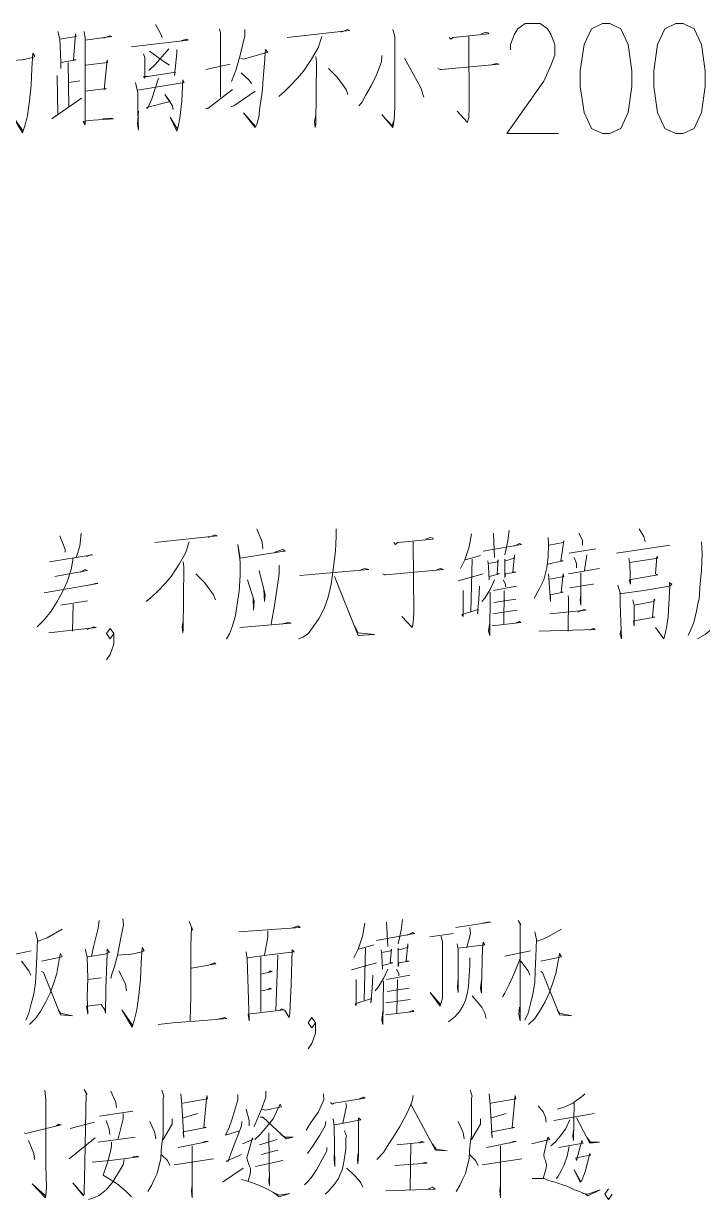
# Model space of a CAD drawing. Header units: millimetres. Extents: x 0 to 829, y 0 to 586.
# Drawn here: x 732.98 to 757.3, y 411.78 to 453.92 of the extents above; entities that cross this region are included whole.
import ezdxf

# ---------------------------------------------------------------- set-up
doc = ezdxf.new("R2010")
doc.units = ezdxf.units.MM

msp = doc.modelspace()

# ---------------------------------------------------------------- linework, layer by layer
at = {"color": 0, "lineweight": 0}
for points in [[(737.714778, 453.883889), (737.866472, 453.605194), (737.929972, 453.478194), (737.951139, 453.418222)], [(750.428889, 452.97725), (750.428889, 453.164222), (750.562944, 453.538167), (750.693472, 453.725139), (750.954528, 453.915639), (751.483694, 453.915639), (751.74475, 453.725139), (751.875278, 453.538167), (752.009333, 453.164222), (752.009333, 452.78675), (751.875278, 452.412806), (751.614222, 451.848361), (750.298361, 449.971583), (752.139861, 449.971583)], [(734.215222, 453.633417), (734.278722, 453.354722), (734.321056, 452.546861), (734.321056, 452.299917), (734.321056, 452.518639), (734.864333, 452.610361), (734.779667, 452.610361), (734.843167, 453.541694), (734.864333, 453.449972), (734.278722, 453.354722)], [(735.150083, 453.633417), (735.192417, 453.386472), (735.192417, 451.957722), (735.192417, 451.866), (735.192417, 451.089889), (735.192417, 450.282028), (735.125389, 450.4055), (735.301778, 450.43725), (736.211944, 450.497222), (736.127278, 450.528972), (735.823889, 450.497222)], [(735.192417, 453.322972), (736.148444, 453.449972), (736.081417, 453.478194), (735.845056, 453.386472)], [(739.99725, 453.728667), (740.039583, 453.573444), (740.039583, 451.276861)], [(740.907417, 453.696917), (740.907417, 453.478194), (740.755722, 452.829083), (740.604028, 452.268167), (740.431167, 451.83425)], [(743.669667, 453.449972), (743.539139, 453.044278), (743.29925, 452.642111), (743.017028, 452.208194), (742.798306, 451.957722), (742.53725, 451.679028), (742.343222, 451.492056), (742.1245, 451.305083)], [(742.431417, 453.418222), (744.668028, 453.665167), (744.583361, 453.696917), (744.343472, 453.605194)], [(746.213194, 453.696917), (746.276694, 453.449972), (746.276694, 450.902917), (746.255528, 450.469), (746.213194, 450.186778), (745.821611, 450.652444)], [(748.234611, 453.418222), (748.298111, 453.354722), (748.365139, 453.418222), (748.386306, 453.418222), (749.624556, 453.541694), (749.645722, 453.573444), (749.536361, 453.605194), (749.384667, 453.541694)], [(748.929583, 453.449972), (748.95075, 450.902917), (748.929583, 450.560722), (748.88725, 450.37375), (748.516833, 450.779444), (748.88725, 450.37375), (748.908417, 450.469)], [(736.843417, 453.076028), (738.886, 453.322972), (738.8225, 453.354722), (738.624944, 453.29475)], [(738.191028, 453.012528), (737.714778, 452.455139), (737.474889, 452.236417)], [(732.430167, 452.578611), (732.909944, 452.610361), (732.931111, 452.610361), (733.322694, 452.702083), (733.386194, 452.733833), (733.322694, 452.857306), (733.280361, 452.299917), (733.255667, 451.710778), (733.192167, 451.149861), (733.125139, 450.624222), (733.040472, 450.282028), (732.952278, 450.003333), (732.581861, 450.624222), (732.973444, 450.063306)], [(735.213583, 452.423389), (735.99675, 452.518639), (735.975583, 452.610361), (735.866222, 451.555556), (735.954417, 451.587306), (735.192417, 451.492056)], [(737.277333, 452.829083), (737.323194, 452.702083), (737.323194, 451.957722), (737.277333, 452.021222), (737.453722, 452.021222), (738.40975, 452.176444), (738.388583, 452.052972), (738.47325, 452.857306), (738.47325, 452.984306)], [(737.496056, 452.920806), (738.018167, 452.546861), (738.212194, 452.423389)], [(740.755722, 452.673861), (740.865083, 452.642111), (741.732917, 452.889056), (741.64825, 452.984306), (741.627083, 452.702083), (741.627083, 452.642111), (741.560056, 451.8025), (741.560056, 451.710778), (741.517722, 451.368583), (741.450694, 450.902917), (741.408361, 450.560722), (741.344861, 450.313778), (741.277833, 450.186778), (740.865083, 450.715944), (741.299, 450.218528)], [(743.450944, 452.733833), (743.472111, 452.546861), (743.450944, 450.313778), (743.429778, 450.186778), (743.408611, 450.4055), (743.450944, 450.624222)], [(745.821611, 452.765583), (745.800444, 452.546861), (745.624056, 452.081194), (745.430028, 451.679028), (745.232472, 451.336833), (745.105472, 451.089889), (744.996111, 450.962889)], [(746.625944, 452.673861), (747.211556, 451.615528), (747.320917, 451.276861)], [(734.582111, 452.518639), (734.603278, 450.934667)], [(739.517472, 452.268167), (740.385306, 452.455139)], [(744.604528, 451.368583), (744.5375, 451.555556), (744.212944, 451.989472), (743.909556, 452.299917)], [(747.821861, 452.299917), (747.906528, 452.268167), (747.952389, 452.268167), (750.016139, 452.455139), (749.906778, 452.486889), (749.71275, 452.423389)], [(734.190528, 452.052972), (734.215222, 450.652444), (733.9965, 450.497222), (735.061889, 451.245111)], [(734.603278, 451.8025), (734.994861, 451.866)], [(736.995111, 451.8025), (737.083306, 451.432083), (737.083306, 450.779444), (737.104472, 450.095056), (737.062139, 450.313778), (737.104472, 450.779444)], [(737.083306, 451.523806), (738.734306, 451.8025), (738.691972, 451.89775), (738.649639, 451.149861), (738.582611, 450.528972), (738.519111, 450.218528), (738.47325, 450.063306), (738.233361, 450.560722), (738.494417, 450.126806)], [(737.820611, 451.957722), (737.58425, 451.213361), (737.429028, 450.871167), (737.386694, 450.902917), (738.233361, 451.121639), (738.039333, 451.368583), (738.321556, 450.962889), (738.342722, 450.839417)], [(740.776889, 452.144694), (741.059111, 451.89775), (741.147306, 451.77075)], [(739.517472, 450.871167), (739.580972, 450.871167), (740.4735, 451.555556)], [(740.41, 450.934667), (740.515833, 450.962889), (741.277833, 451.492056)], [(745.842778, 450.624222), (746.192028, 450.250278), (746.234361, 450.4055)], [(741.334278, 435.807556), (741.531833, 435.341889), (741.553, 435.094944)], [(744.181194, 435.807556), (744.181194, 435.528861), (744.160028, 435.003222), (744.075361, 434.350583), (744.008333, 433.821417), (743.898972, 433.35575), (743.747278, 432.953583), (743.574417, 432.611389), (743.376861, 432.332694), (743.182833, 432.050472), (742.988806, 431.927), (742.833583, 431.867028)], [(750.375972, 435.747583), (750.333639, 435.373639), (750.224278, 434.876222)], [(755.029111, 435.807556), (755.201972, 435.528861), (755.247833, 435.341889)], [(734.28225, 435.560611), (734.412778, 435.218417), (734.476278, 435.063194), (734.476278, 434.971472)], [(735.04425, 435.652333), (734.998389, 435.186667), (734.867861, 434.7845)], [(738.921278, 435.341889), (738.79075, 434.939722), (738.554389, 434.537556), (738.268639, 434.100111), (738.053444, 433.853167), (737.792389, 433.574472), (737.594833, 433.3875), (737.379639, 433.200528)], [(737.683028, 435.313667), (739.923167, 435.560611), (739.834972, 435.592361), (739.595083, 435.497111)], [(746.248472, 435.313667), (746.311972, 435.250167), (746.379, 435.313667), (746.400167, 435.313667), (747.638417, 435.437139), (747.659583, 435.468889), (747.550222, 435.497111), (747.398528, 435.437139)], [(746.943444, 435.341889), (746.964611, 432.798361), (746.943444, 432.456167), (746.901111, 432.269194), (746.530694, 432.671361), (746.901111, 432.269194), (746.922278, 432.360917)], [(749.028361, 435.624111), (748.943694, 435.158444), (748.792, 434.692778), (748.640306, 434.382333)], [(749.811528, 435.652333), (749.857389, 434.7845)], [(751.769444, 435.497111), (751.790611, 435.218417), (751.769444, 434.81625), (751.723583, 434.410556), (751.61775, 433.976639), (751.466056, 433.666194), (751.2685, 433.324)], [(751.811778, 435.218417), (752.312722, 435.313667), (752.333889, 435.373639), (752.224528, 434.661028), (752.312722, 434.661028), (751.748278, 434.537556)], [(752.877167, 435.652333), (753.007694, 435.405389), (753.007694, 435.218417)], [(757.26925, 435.341889), (757.290417, 434.907972), (757.26925, 434.318833), (757.223389, 433.853167), (757.181056, 433.29225), (757.159889, 433.232278), (757.092861, 432.858333), (756.987028, 432.456167), (756.8565, 432.145722), (756.789472, 431.9905)], [(741.986917, 434.971472), (742.269139, 435.063194), (742.357333, 435.003222), (742.315, 435.003222), (740.748667, 434.75275), (740.660472, 435.250167), (740.748667, 434.629278), (740.748667, 434.131861), (740.706333, 433.574472), (740.639306, 433.108806), (740.575806, 432.703111), (740.466444, 432.332694), (740.357083, 432.050472), (740.247722, 431.867028)], [(749.444639, 435.003222), (750.813417, 435.250167), (750.746389, 435.281917), (750.552361, 435.186667)], [(752.527917, 434.939722), (753.487472, 435.094944)], [(754.224778, 434.939722), (756.136833, 435.218417)], [(734.762028, 434.75275), (734.695, 434.350583), (734.543306, 433.913139), (734.391611, 433.574472), (734.194056, 433.200528), (733.978861, 432.858333), (733.717806, 432.547889), (733.477917, 432.300944)], [(733.911833, 434.629278), (735.457, 434.876222), (735.389972, 434.876222), (735.238278, 434.81625)], [(738.706083, 434.629278), (738.72725, 434.442306), (738.706083, 432.205694), (738.684917, 432.082222), (738.660222, 432.300944), (738.706083, 432.516139)], [(742.138611, 434.505806), (742.138611, 434.195361), (741.986917, 433.137028), (741.856389, 432.392667)], [(748.813167, 434.692778), (749.356444, 434.848)], [(749.053056, 434.721), (749.007194, 432.858333)], [(749.6175, 434.661028), (749.638667, 434.474056), (749.659833, 433.976639), (749.659833, 434.100111), (750.03025, 434.195361), (749.942056, 434.195361), (749.987917, 434.692778), (749.963222, 434.629278), (749.638667, 434.565778)], [(750.224278, 434.721), (750.224278, 434.068361), (750.245444, 434.195361), (750.615861, 434.255333), (750.5065, 434.255333), (750.573528, 434.876222), (750.573528, 434.75275), (750.245444, 434.661028)], [(752.704306, 434.7845), (752.788972, 434.565778), (752.788972, 434.410556)], [(753.159389, 434.876222), (753.071194, 434.318833)], [(754.658694, 434.75275), (754.704556, 434.537556), (754.725722, 433.821417), (754.679861, 433.976639), (755.702917, 434.163611), (755.614722, 434.195361), (755.660583, 434.81625), (755.702917, 434.75275), (754.704556, 434.597528)], [(734.109389, 434.100111), (735.280611, 434.318833), (735.195944, 434.350583), (735.019556, 434.255333)], [(739.856139, 433.264028), (739.792639, 433.447472), (739.464556, 433.884917), (739.161167, 434.195361)], [(741.422472, 434.318833), (741.641194, 433.447472), (741.6165, 433.200528), (741.595333, 433.634444)], [(742.879444, 434.131861), (745.355944, 434.350583), (745.20425, 434.382333), (745.010222, 434.318833)], [(744.117694, 434.100111), (744.964361, 431.9905), (745.5535, 432.02225), (744.964361, 432.082222), (744.833833, 432.332694)], [(745.835722, 434.195361), (745.920389, 434.163611), (745.96625, 434.163611), (748.03, 434.350583), (747.920639, 434.382333), (747.726611, 434.318833)], [(749.444639, 434.195361), (748.552111, 433.944889)], [(751.790611, 434.195361), (751.854111, 433.200528), (751.854111, 433.447472), (752.312722, 433.542722), (752.245694, 433.542722), (752.312722, 434.195361), (752.333889, 434.100111), (751.832944, 434.008389)], [(752.50675, 434.195361), (753.618, 434.382333)], [(752.944194, 434.227111), (752.944194, 433.077056), (752.9195, 433.264028), (752.944194, 433.447472)], [(733.717806, 433.510972), (735.651028, 433.853167), (735.562833, 433.853167), (735.347639, 433.789667)], [(741.009722, 433.976639), (741.249611, 433.232278), (741.224917, 432.890083), (741.20375, 433.324)], [(748.724972, 433.602694), (748.724972, 432.671361), (748.682639, 432.734861), (749.26825, 432.921833), (749.247083, 432.766611), (749.289417, 433.29225), (749.314111, 433.757917)], [(749.857389, 433.976639), (749.702167, 433.634444), (749.508139, 433.324), (749.398778, 433.200528)], [(749.811528, 433.602694), (750.637028, 433.757917)], [(750.160778, 433.976639), (750.245444, 433.821417), (750.245444, 433.729694)], [(753.399278, 433.821417), (753.378111, 433.821417), (752.552611, 433.697944)], [(754.376472, 432.177472), (754.355306, 432.02225), (754.397639, 431.867028), (754.355306, 433.108806), (754.355306, 433.510972), (754.267111, 433.789667)], [(754.334139, 433.479222), (755.201972, 433.602694), (756.115667, 433.757917), (756.115667, 433.884917), (756.203861, 433.821417), (756.136833, 433.757917), (756.073333, 432.671361), (756.027472, 432.332694), (755.963972, 432.050472), (755.921639, 431.867028), (755.614722, 432.269194)], [(757.660833, 433.41925), (758.595694, 433.542722), (758.528667, 433.634444), (758.419306, 433.35575), (758.288778, 433.045306), (758.179417, 432.858333), (758.052417, 432.643139), (758.052417, 432.611389), (757.833694, 432.392667), (757.614972, 432.205694), (757.399778, 432.02225), (757.117556, 431.867028)], [(734.324583, 433.077056), (735.280611, 433.232278)], [(749.702167, 433.542722), (749.681, 431.9905), (749.638667, 432.145722), (749.681, 432.456167)], [(749.832694, 433.168778), (750.615861, 433.29225)], [(750.203111, 433.602694), (750.181944, 432.392667)], [(752.485583, 433.41925), (752.50675, 433.324), (752.485583, 432.145722)], [(754.810389, 433.264028), (754.85625, 433.077056), (754.85625, 432.332694), (754.835083, 432.516139), (754.85625, 432.516139), (755.593556, 432.643139), (755.508889, 432.643139), (755.572389, 433.29225), (755.593556, 433.264028), (755.551222, 433.200528), (754.85625, 433.077056)], [(734.762028, 433.108806), (734.737333, 432.145722)], [(750.661722, 432.890083), (749.790361, 432.766611)], [(751.832944, 432.766611), (753.138222, 432.890083), (753.050028, 432.921833), (752.834833, 432.826583)], [(740.7275, 432.269194), (742.572528, 432.424417), (742.466694, 432.456167), (742.205639, 432.392667)], [(749.769194, 432.332694), (750.79225, 432.456167), (750.746389, 432.487917), (750.615861, 432.424417)], [(733.890667, 432.082222), (735.587528, 432.269194), (735.499333, 432.300944), (735.259444, 432.205694)], [(736.219, 432.054), (736.088472, 431.867028), (735.954417, 432.054), (736.088472, 432.240972), (736.219, 432.054), (736.219, 431.676528), (736.088472, 431.302583), (735.954417, 431.115611)], [(751.441361, 432.145722), (753.462778, 432.205694), (753.399278, 432.237444), (753.247583, 432.177472)], [(736.543556, 421.837556), (736.564722, 421.618833), (736.458889, 421.089667), (736.349528, 420.532278), (736.240167, 420.130111), (736.151972, 419.847889), (736.109639, 419.692667)], [(734.370444, 421.463611), (733.827167, 421.153167), (733.502611, 421.029694)], [(735.696889, 421.774056), (735.654556, 421.495361), (735.502861, 420.874472), (735.414667, 420.500528)], [(738.914222, 421.742306), (739.04475, 421.431861), (739.002417, 421.527111), (738.977722, 420.874472), (738.977722, 419.040028), (738.956556, 418.172194)], [(740.69575, 421.371889), (742.890028, 421.527111), (742.805361, 421.587083), (742.607806, 421.495361)], [(741.739972, 421.400111), (741.739972, 421.184917), (741.609444, 420.532278)], [(745.207778, 421.682333), (745.119583, 421.216667), (744.967889, 420.751), (744.816194, 420.440556)], [(745.987417, 421.710556), (746.033278, 420.842722)], [(746.555389, 421.805806), (746.509528, 421.431861), (746.400167, 420.934444)], [(748.467444, 421.527111), (749.705694, 421.710556), (749.6175, 421.710556), (749.423472, 421.682333)], [(748.968389, 421.527111), (748.989556, 421.308389), (748.859028, 420.810972)], [(750.704056, 421.774056), (750.79225, 421.618833), (750.771083, 421.650583), (750.771083, 418.172194), (750.72875, 418.419139), (750.749917, 418.669611)], [(752.249222, 421.463611), (751.705944, 421.153167), (751.377861, 421.029694)], [(733.414417, 421.371889), (733.481444, 421.089667), (733.45675, 420.468778), (733.435583, 419.974889), (733.414417, 419.537444), (733.350917, 419.135278), (733.262722, 418.793083), (733.174528, 418.450889), (733.065167, 418.203944)], [(745.620528, 421.061444), (746.989306, 421.308389), (746.922278, 421.340139), (746.72825, 421.244889)], [(747.532583, 421.184917), (748.37925, 421.308389)], [(747.945333, 421.216667), (747.987667, 420.997944), (747.987667, 418.980056), (747.924167, 418.761333), (747.903, 418.701361), (747.55375, 419.19525), (747.924167, 418.761333)], [(748.552111, 420.779222), (749.511667, 420.906222), (749.444639, 420.997944), (749.423472, 420.779222), (749.381139, 419.382222), (749.381139, 419.167028), (749.356444, 419.354), (749.381139, 419.632694)], [(751.293194, 421.371889), (751.356694, 421.089667), (751.335528, 420.468778), (751.314361, 419.974889), (751.293194, 419.537444), (751.226167, 419.135278), (751.1415, 418.793083), (751.053306, 418.450889), (750.943944, 418.203944)], [(732.349028, 420.500528), (733.262722, 420.6875)], [(733.633139, 420.313556), (734.370444, 420.468778), (734.306944, 420.595778), (734.261083, 420.377056), (734.176417, 419.879639), (734.067056, 419.537444), (733.936528, 419.167028), (733.784833, 418.856583), (733.587278, 418.514389), (733.414417, 418.263917), (733.195694, 418.048722)], [(735.195944, 420.751), (735.262972, 420.468778), (735.284139, 419.692667), (735.262972, 419.040028), (735.284139, 418.419139), (735.241806, 418.701361), (735.760389, 418.761333), (735.890917, 418.574361), (735.915611, 418.450889), (735.936778, 419.32225), (735.979111, 420.595778), (735.979111, 420.751), (736.067306, 420.624), (735.890917, 420.564028), (735.284139, 420.468778)], [(736.349528, 420.532278), (736.825778, 420.564028), (736.850472, 420.564028), (737.238528, 420.65575), (737.305556, 420.6875), (737.238528, 420.810972), (737.196194, 420.253583), (737.175028, 419.664444), (737.111528, 419.103528), (737.0445, 418.574361), (736.956306, 418.235694), (736.871639, 417.953472), (736.501222, 418.574361), (736.892806, 418.016972)], [(740.956806, 420.65575), (740.999139, 420.408806), (741.045, 418.948306), (741.066167, 418.172194), (741.023833, 418.419139), (742.304417, 418.574361), (742.240917, 418.606111), (742.131556, 418.546139)], [(742.325583, 418.574361), (742.501972, 418.295667), (742.523139, 418.450889), (742.565472, 419.477472), (742.607806, 420.71925), (742.674833, 420.65575), (741.697639, 420.532278), (740.999139, 420.440556)], [(744.989056, 420.751), (745.532333, 420.906222)], [(745.228944, 420.779222), (745.183083, 418.916556)], [(745.793389, 420.71925), (745.814556, 420.532278), (745.835722, 420.034861), (745.835722, 420.158333), (746.206139, 420.253583), (746.117944, 420.253583), (746.163806, 420.751), (746.139111, 420.6875), (745.814556, 420.624)], [(746.400167, 420.779222), (746.400167, 420.130111), (746.424861, 420.253583), (746.79175, 420.313556), (746.685917, 420.313556), (746.749417, 420.934444), (746.749417, 420.810972), (746.424861, 420.71925)], [(748.509778, 420.934444), (748.552111, 420.71925), (748.552111, 419.19525), (748.530944, 419.382222), (748.552111, 419.724417)], [(750.227806, 420.500528), (751.1415, 420.6875)], [(751.508389, 420.313556), (752.249222, 420.468778), (752.182194, 420.595778), (752.139861, 420.377056), (752.051667, 419.879639), (751.945833, 419.537444), (751.815306, 419.167028), (751.663611, 418.856583), (751.466056, 418.514389), (751.293194, 418.263917), (751.074472, 418.048722)], [(732.913472, 420.313556), (733.174528, 419.974889), (733.241556, 419.819667)], [(739.002417, 420.066611), (739.87025, 420.221833), (739.80675, 420.253583), (739.651528, 420.190083)], [(741.478917, 420.468778), (741.478917, 418.514389)], [(742.089222, 420.532278), (742.022194, 418.546139)], [(745.620528, 420.253583), (744.728, 420.003111)], [(748.968389, 420.440556), (748.968389, 420.313556), (748.968389, 420.190083), (748.922528, 419.413972), (748.880194, 419.19525), (748.813167, 418.916556), (748.7285, 418.729583), (748.597972, 418.514389), (748.446278, 418.327417), (748.206389, 418.140444)], [(750.771083, 420.408806), (750.552361, 419.879639), (750.3795, 419.477472), (750.227806, 419.167028), (750.139611, 419.040028)], [(750.79225, 420.313556), (751.053306, 419.974889), (751.116806, 419.819667)], [(733.633139, 419.943139), (733.696639, 419.911389), (734.306944, 418.390917), (734.740861, 418.359167), (734.306944, 418.450889), (734.21875, 418.574361)], [(735.284139, 419.664444), (735.760389, 419.724417)], [(736.391861, 419.974889), (736.63175, 419.509222), (736.652917, 419.413972), (736.674083, 419.25875)], [(741.500083, 419.847889), (741.891667, 419.943139), (741.828167, 419.974889), (741.761139, 419.911389)], [(744.900861, 419.664444), (744.900861, 418.729583), (744.858528, 418.793083), (745.444139, 418.980056), (745.422972, 418.824833), (745.465306, 419.354), (745.49, 419.819667)], [(746.033278, 420.034861), (745.881583, 419.692667), (745.684028, 419.382222), (745.574667, 419.25875)], [(745.987417, 419.664444), (746.816444, 419.819667)], [(746.336667, 420.034861), (746.424861, 419.879639), (746.424861, 419.787917)], [(751.508389, 419.943139), (751.575417, 419.911389), (752.182194, 418.390917), (752.619639, 418.359167), (752.182194, 418.450889), (752.097528, 418.574361)], [(741.52125, 419.25875), (741.8705, 419.32225), (741.803472, 419.354), (741.739972, 419.2905)], [(745.881583, 419.600944), (745.856889, 418.048722), (745.814556, 418.203944), (745.856889, 418.514389)], [(746.012111, 419.227), (746.79175, 419.354)], [(746.379, 419.664444), (746.357833, 418.450889)], [(746.837611, 418.948306), (745.96625, 418.824833)], [(749.053056, 419.071778), (749.402306, 418.669611), (749.511667, 418.450889), (749.554, 418.263917)], [(745.945083, 418.390917), (746.968139, 418.514389), (746.922278, 418.546139), (746.79175, 418.482639)], [(737.8065, 418.048722), (738.328611, 418.108694), (739.588028, 418.203944), (740.261833, 418.263917), (740.194806, 418.295667), (739.958444, 418.235694)], [(743.436833, 418.112222), (743.306306, 417.92525), (743.175778, 418.112222), (743.306306, 418.299194), (743.436833, 418.112222), (743.436833, 417.73475), (743.306306, 417.360806), (743.175778, 417.173833)], [(733.746028, 415.688639), (733.788361, 415.349972), (733.788361, 413.049861), (733.788361, 412.989889), (733.809528, 412.213778), (733.788361, 411.903333), (733.767194, 411.839833), (733.287417, 412.33725), (733.767194, 411.903333)], [(735.157139, 415.720389), (735.2665, 415.533417), (735.224167, 415.596917), (735.178306, 413.081611), (735.157139, 412.058556), (735.157139, 411.963306), (735.135972, 411.903333), (734.744389, 412.369), (735.135972, 411.931556)], [(736.113167, 415.660417), (736.289556, 415.254722), (736.310722, 415.06775)], [(737.940556, 415.688639), (738.004056, 415.473444), (737.982889, 415.409944), (737.982889, 414.510361), (737.982889, 414.076444), (737.940556, 413.766), (737.919389, 413.515528), (737.898222, 413.236833), (737.831194, 412.958139), (737.767694, 412.707667), (737.658333, 412.492472), (737.570139, 412.27375), (737.439611, 412.058556)], [(738.614361, 415.565167), (738.656694, 415.163), (738.723722, 413.981194), (738.702556, 414.199917), (739.528056, 414.355139), (739.439861, 414.355139), (739.549222, 415.505194), (739.570389, 415.378194), (738.677861, 415.222972)], [(740.656944, 415.533417), (740.656944, 415.349972), (740.44175, 414.633833), (740.353556, 414.355139), (740.223028, 414.076444), (740.723972, 414.231667)], [(741.658833, 415.660417), (741.658833, 415.441694), (741.503611, 415.007778), (741.373083, 414.697333), (741.246083, 414.386889)], [(743.722583, 415.565167), (743.722583, 415.533417), (743.74375, 415.349972), (743.549722, 414.912528), (743.288667, 414.542111), (743.112278, 414.263417)], [(746.939917, 415.505194), (746.91875, 415.349972), (746.851722, 415.163), (746.678861, 414.789056), (746.460139, 414.386889), (746.266111, 414.076444), (746.068556, 413.766), (745.874528, 413.455556), (745.634639, 413.205083)], [(748.9825, 415.688639), (749.049528, 415.473444), (749.024833, 415.409944), (749.024833, 414.510361), (749.024833, 414.076444), (748.9825, 413.766), (748.961333, 413.515528), (748.940167, 413.236833), (748.873139, 412.958139), (748.809639, 412.707667), (748.700278, 412.492472), (748.612083, 412.27375), (748.481556, 412.058556)], [(749.656306, 415.565167), (749.698639, 415.163), (749.765667, 413.981194), (749.7445, 414.199917), (750.57, 414.355139), (750.481806, 414.355139), (750.591167, 415.505194), (750.612333, 415.378194), (749.723333, 415.222972)], [(753.092361, 415.565167), (753.025333, 415.505194), (752.654917, 415.222972), (752.372694, 415.0995), (752.111639, 415.007778)], [(741.528306, 415.007778), (741.634139, 414.976028), (742.223278, 415.0995), (742.177417, 415.19475), (741.919889, 414.665583), (741.701167, 414.386889), (741.461278, 414.108194), (741.26725, 413.921222)], [(743.983639, 415.254722), (744.047139, 415.19475), (744.093, 415.222972), (745.221889, 415.409944), (745.158389, 415.441694), (745.003167, 415.378194)], [(744.526917, 415.222972), (744.548083, 415.13125), (744.417556, 414.510361)], [(746.851722, 415.19475), (747.74425, 413.547278), (748.157, 413.515528), (747.765417, 413.579028), (747.634889, 413.766)], [(751.416667, 415.13125), (751.589528, 414.912528), (751.677722, 414.729083), (751.698889, 414.542111)], [(752.700778, 415.222972), (752.679611, 413.889472), (752.654917, 414.044694), (752.679611, 414.263417)], [(735.700417, 414.757306), (736.896333, 414.944278)], [(736.550611, 414.852556), (736.550611, 414.665583), (736.374222, 413.949444)], [(738.310972, 414.665583), (738.310972, 414.478611), (737.982889, 413.921222)], [(738.702556, 414.697333), (739.221139, 414.852556)], [(740.960333, 415.007778), (741.069694, 414.602083), (741.069694, 414.418639)], [(741.461278, 414.729083), (741.549472, 414.729083), (742.396139, 413.949444), (742.636028, 414.012944), (742.353806, 414.012944), (742.202111, 414.108194)], [(744.071833, 414.665583), (744.114167, 414.418639), (744.135333, 412.958139), (744.114167, 413.205083), (744.114167, 413.392056)], [(744.135333, 414.446861), (745.070194, 414.633833), (744.982, 414.697333), (744.982, 414.542111), (744.982, 413.360306), (744.960833, 413.049861), (744.939667, 413.236833), (744.982, 413.483778)], [(749.352917, 414.665583), (749.352917, 414.478611), (749.024833, 413.921222)], [(749.7445, 414.697333), (750.266611, 414.852556)], [(751.981111, 414.602083), (753.438083, 414.852556)], [(752.785444, 414.697333), (753.265222, 413.794222), (753.610944, 413.825972), (753.286389, 413.825972), (753.155861, 414.012944)], [(733.005194, 414.168167), (733.072222, 414.136417), (734.331639, 414.446861), (734.243444, 414.478611), (734.158778, 414.418639)], [(734.659722, 414.323389), (735.527556, 414.542111)], [(735.940306, 414.602083), (736.049667, 414.291639), (736.070833, 414.108194)], [(737.506639, 414.573861), (737.6795, 414.199917), (737.700667, 414.108194), (737.721833, 413.949444)], [(740.808639, 414.573861), (740.787472, 414.418639), (740.462917, 413.579028), (740.311222, 413.145111), (740.244194, 413.145111), (740.787472, 413.392056)], [(743.810778, 414.573861), (743.786083, 414.418639), (743.592056, 414.076444), (743.331, 413.67075), (743.158139, 413.423806)], [(744.484583, 414.231667), (744.548083, 414.044694), (744.526917, 413.981194), (744.526917, 413.579028), (744.484583, 413.268583), (744.438722, 413.049861), (744.396389, 412.834667), (744.329361, 412.679444), (744.265861, 412.524222), (744.135333, 412.33725), (744.025972, 412.213778), (743.895444, 412.058556), (743.786083, 411.963306)], [(748.548583, 414.573861), (748.721444, 414.199917), (748.742611, 414.108194), (748.763778, 413.949444)], [(752.549083, 414.633833), (752.393861, 414.291639), (752.199833, 414.044694), (752.026972, 413.825972), (751.875278, 413.7025)], [(733.156889, 413.889472), (733.354444, 413.423806), (733.375611, 413.205083)], [(734.613861, 413.236833), (735.548722, 413.981194)], [(735.658083, 413.825972), (736.984528, 414.012944)], [(736.137861, 413.825972), (736.137861, 413.67075), (736.0285, 413.205083), (735.830944, 412.647694), (736.092, 412.492472), (736.331889, 412.33725), (736.635278, 412.086778), (736.854, 411.871583)], [(738.526167, 413.639), (739.591556, 413.857722), (739.482194, 413.857722), (739.3305, 413.794222)], [(740.829806, 413.766), (741.200222, 413.921222), (741.179056, 413.981194), (740.985028, 413.268583), (741.006194, 413.173333), (741.069694, 412.989889), (741.115556, 412.894639), (741.115556, 412.739417), (741.027361, 412.428972)], [(742.071583, 413.921222), (741.440111, 413.73425)], [(741.764667, 414.168167), (741.789361, 412.27375), (741.764667, 412.460722), (741.789361, 412.647694)], [(746.350778, 413.73425), (747.3315, 413.825972), (747.243306, 413.857722), (747.155111, 413.794222)], [(749.568111, 413.639), (750.6335, 413.857722), (750.527667, 413.857722), (750.372444, 413.794222)], [(751.176778, 413.766), (751.829417, 413.921222), (751.765917, 414.012944), (751.614222, 413.392056), (751.635389, 413.268583), (751.677722, 413.173333), (751.720056, 413.018111), (751.698889, 412.894639), (751.589528, 412.524222)], [(752.1575, 413.639), (753.025333, 413.794222), (752.983, 413.889472), (752.785444, 413.173333), (752.764278, 413.268583), (753.286389, 413.360306), (753.265222, 413.423806), (753.198194, 413.145111), (753.113528, 412.802917), (753.0465, 412.647694), (752.983, 412.460722), (752.915972, 412.397222), (752.700778, 412.834667), (752.937139, 412.428972)], [(737.919389, 413.392056), (738.134583, 413.173333), (738.222778, 412.989889)], [(739.027111, 413.7025), (739.027111, 411.839833), (739.005944, 412.086778), (739.027111, 412.3055)], [(741.503611, 413.392056), (742.09275, 413.547278)], [(743.853111, 413.639), (743.853111, 413.515528), (743.68025, 413.205083), (743.482694, 412.834667), (743.288667, 412.552444), (743.136972, 412.397222), (743.048778, 412.3055)], [(746.851722, 413.766), (746.830556, 412.118528)], [(748.961333, 413.392056), (749.176528, 413.173333), (749.264722, 412.989889)], [(750.069056, 413.7025), (750.069056, 411.839833), (750.047889, 412.086778), (750.069056, 412.3055)], [(752.524389, 413.67075), (752.460889, 413.328556), (752.351528, 413.018111), (752.242167, 412.802917), (752.132806, 412.615944), (752.069306, 412.524222)], [(736.592944, 413.205083), (736.550611, 413.018111), (736.353056, 412.679444), (736.159028, 412.369), (735.940306, 412.118528), (735.700417, 411.931556), (735.506389, 411.839833), (735.308833, 411.776333)], [(735.439361, 413.113361), (736.092, 413.173333), (736.550611, 413.236833), (737.115056, 413.300333), (737.048028, 413.328556), (736.896333, 413.300333)], [(738.374472, 413.018111), (739.789111, 413.236833)], [(742.265611, 413.173333), (741.288417, 412.958139)], [(746.287278, 412.989889), (747.440861, 413.081611), (747.373833, 413.113361), (747.285639, 413.081611)], [(749.416417, 413.018111), (750.831056, 413.236833)], [(740.113667, 412.397222), (740.8545, 412.894639)], [(744.56925, 412.894639), (744.830306, 412.647694), (745.003167, 412.460722), (745.070194, 412.369), (745.133694, 412.213778)], [(740.787472, 412.492472), (740.939167, 412.460722), (741.179056, 412.369), (741.440111, 412.27375), (741.722333, 412.150278), (741.941056, 412.026806), (742.135083, 411.871583), (742.526667, 411.995056), (742.135083, 411.931556), (741.941056, 412.026806)], [(745.962722, 412.086778), (747.723083, 412.150278), (747.634889, 412.213778), (747.462028, 412.150278)], [(751.201472, 412.524222), (751.374333, 412.524222), (751.483694, 412.524222), (751.635389, 412.524222), (751.787083, 412.460722), (752.026972, 412.397222), (752.288028, 412.3055), (752.482056, 412.242), (752.721944, 412.118528), (752.894806, 412.058556), (753.113528, 411.963306), (753.198194, 411.903333), (753.635639, 412.118528), (753.198194, 411.963306), (753.004167, 411.995056)], [(753.939028, 412.153806), (753.8085, 411.966833), (753.939028, 411.776333), (754.069556, 411.966833)]]:
    msp.add_lwpolyline(points, dxfattribs=at)
for points in [[(753.716778, 453.915639), (753.321667, 453.725139), (753.060611, 453.164222), (752.926556, 452.225833), (752.926556, 451.661389), (753.060611, 450.723), (753.321667, 450.158556), (753.716778, 449.971583), (753.981361, 449.971583), (754.372944, 450.158556), (754.637528, 450.723), (754.768056, 451.661389), (754.768056, 452.225833), (754.637528, 453.164222), (754.372944, 453.725139), (753.981361, 453.915639)], [(756.344972, 453.915639), (755.949861, 453.725139), (755.688806, 453.164222), (755.558278, 452.225833), (755.558278, 451.661389), (755.688806, 450.723), (755.949861, 450.158556), (756.344972, 449.971583), (756.609556, 449.971583), (757.004667, 450.158556), (757.265722, 450.723), (757.39625, 451.661389), (757.39625, 452.225833), (757.265722, 453.164222), (757.004667, 453.725139), (756.609556, 453.915639)]]:
    msp.add_lwpolyline(points, close=True, dxfattribs=at)

doc.saveas('drawing.dxf')
